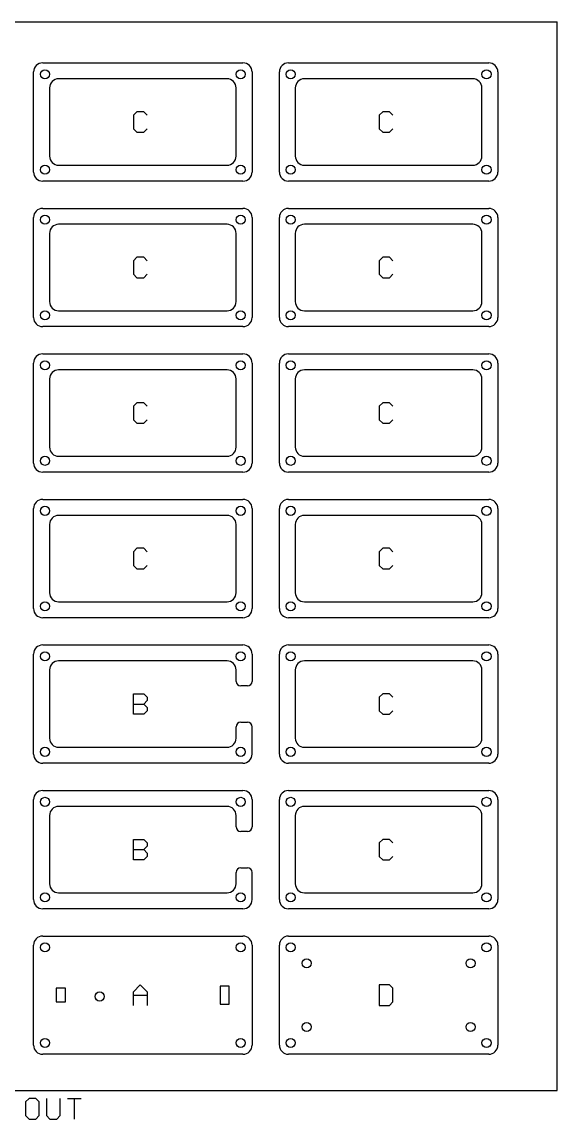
# Model space of a CAD drawing. Extents: x -66 to 298, y -10 to 298.
# Drawn here: x 149.2 to 298.4, y -7.9 to 298.4 of the extents above; entities that cross this region are included whole.
import ezdxf

# ---------------------------------------------------------------- set-up
doc = ezdxf.new("R2010")
doc.units = 0
for name, color, linetype in [('20', 7, 'CONTINUOUS'), ('47', 140, 'CONTINUOUS'), ('48', 82, 'CONTINUOUS')]:
    doc.layers.add(name, color=color, linetype=linetype)

msp = doc.modelspace()

# ---------------------------------------------------------------- linework, layer by layer
at = {"layer": '20'}
for p, q in [((154.94, 287.02), (210.82, 287.02)), ((223.52, 287.02), (279.4, 287.02)), ((152.4, 256.54), (152.4, 284.48)), ((206.375, 282.575), (159.385, 282.575)), ((213.36, 284.48), (213.36, 256.54)), ((220.98, 256.54), (220.98, 284.48)), ((274.955, 282.575), (227.965, 282.575)), ((281.94, 284.48), (281.94, 256.54)), ((156.845, 280.035), (156.845, 260.985)), ((208.915, 260.985), (208.915, 280.035)), ((225.425, 280.035), (225.425, 260.985)), ((277.495, 260.985), (277.495, 280.035)), ((159.385, 258.445), (206.375, 258.445)), ((227.965, 258.445), (274.955, 258.445)), ((210.82, 254), (154.94, 254)), ((279.4, 254), (223.52, 254)), ((154.94, 246.38), (210.82, 246.38)), ((223.52, 246.38), (279.4, 246.38)), ((152.4, 215.9), (152.4, 243.84)), ((213.36, 243.84), (213.36, 215.9)), ((220.98, 215.9), (220.98, 243.84)), ((281.94, 243.84), (281.94, 215.9)), ((156.845, 239.395), (156.845, 220.345)), ((206.375, 241.935), (159.385, 241.935)), ((208.915, 220.345), (208.915, 239.395)), ((225.425, 239.395), (225.425, 220.345)), ((274.955, 241.935), (227.965, 241.935)), ((277.495, 220.345), (277.495, 239.395)), ((159.385, 217.805), (206.375, 217.805)), ((227.965, 217.805), (274.955, 217.805)), ((210.82, 213.36), (154.94, 213.36)), ((279.4, 213.36), (223.52, 213.36)), ((154.94, 205.74), (210.82, 205.74)), ((223.52, 205.74), (279.4, 205.74)), ((152.4, 175.26), (152.4, 203.2)), ((213.36, 203.2), (213.36, 175.26)), ((220.98, 175.26), (220.98, 203.2)), ((281.94, 203.2), (281.94, 175.26)), ((206.375, 201.295), (159.385, 201.295)), ((274.955, 201.295), (227.965, 201.295)), ((156.845, 198.755), (156.845, 179.705)), ((208.915, 179.705), (208.915, 198.755)), ((225.425, 198.755), (225.425, 179.705)), ((277.495, 179.705), (277.495, 198.755)), ((159.385, 177.165), (206.375, 177.165)), ((227.965, 177.165), (274.955, 177.165)), ((210.82, 172.72), (154.94, 172.72)), ((279.4, 172.72), (223.52, 172.72)), ((152.4, 134.62), (152.4, 162.56)), ((154.94, 165.1), (210.82, 165.1)), ((213.36, 162.56), (213.36, 134.62)), ((220.98, 134.62), (220.98, 162.56)), ((223.52, 165.1), (279.4, 165.1)), ((281.94, 162.56), (281.94, 134.62)), ((206.375, 160.655), (159.385, 160.655)), ((274.955, 160.655), (227.965, 160.655)), ((156.845, 158.115), (156.845, 139.065)), ((208.915, 139.065), (208.915, 158.115)), ((225.425, 158.115), (225.425, 139.065)), ((277.495, 139.065), (277.495, 158.115)), ((159.385, 136.525), (206.375, 136.525)), ((227.965, 136.525), (274.955, 136.525)), ((210.82, 132.08), (154.94, 132.08)), ((279.4, 132.08), (223.52, 132.08)), ((154.94, 124.46), (210.82, 124.46)), ((223.52, 124.46), (279.4, 124.46)), ((152.4, 93.98), (152.4, 121.92)), ((206.375, 120.015), (159.385, 120.015)), ((213.36, 121.92), (213.36, 114.3)), ((220.98, 93.98), (220.98, 121.92)), ((274.955, 120.015), (227.965, 120.015)), ((281.94, 121.92), (281.94, 93.98)), ((156.845, 117.475), (156.845, 98.425)), ((208.915, 114.3), (208.915, 117.475)), ((225.425, 117.475), (225.425, 98.425)), ((277.495, 98.425), (277.495, 117.475)), ((212.09, 113.03), (210.185, 113.03)), ((208.915, 98.425), (208.915, 101.6)), ((210.185, 102.87), (212.09, 102.87)), ((213.36, 93.98), (213.36, 101.6)), ((159.385, 95.885), (206.375, 95.885)), ((227.965, 95.885), (274.955, 95.885)), ((210.82, 91.44), (154.94, 91.44)), ((279.4, 91.44), (223.52, 91.44)), ((154.94, 83.82), (210.82, 83.82)), ((223.52, 83.82), (279.4, 83.82)), ((152.4, 53.34), (152.4, 81.28)), ((213.36, 81.28), (213.36, 73.66)), ((220.98, 53.34), (220.98, 81.28)), ((281.94, 81.28), (281.94, 53.34)), ((156.845, 76.835), (156.845, 57.785)), ((206.375, 79.375), (159.385, 79.375)), ((208.915, 73.66), (208.915, 76.835)), ((225.425, 76.835), (225.425, 57.785)), ((274.955, 79.375), (227.965, 79.375)), ((277.495, 57.785), (277.495, 76.835)), ((212.09, 72.39), (210.185, 72.39)), ((210.185, 62.23), (212.09, 62.23)), ((208.915, 57.785), (208.915, 60.96)), ((213.36, 53.34), (213.36, 60.96)), ((159.385, 55.245), (206.375, 55.245)), ((227.965, 55.245), (274.955, 55.245)), ((210.82, 50.8), (154.94, 50.8)), ((279.4, 50.8), (223.52, 50.8)), ((154.94, 43.18), (210.82, 43.18)), ((223.52, 43.18), (279.4, 43.18)), ((152.4, 12.7), (152.4, 40.64)), ((213.36, 40.64), (213.36, 12.7)), ((220.98, 12.7), (220.98, 40.64)), ((281.94, 40.64), (281.94, 12.7)), ((158.75, 28.575), (158.75, 24.765)), ((161.29, 28.575), (158.75, 28.575)), ((161.29, 24.765), (161.29, 28.575)), ((204.47, 29.21), (204.47, 24.13)), ((207.01, 29.21), (204.47, 29.21)), ((207.01, 24.13), (207.01, 29.21)), ((158.75, 24.765), (161.29, 24.765)), ((204.47, 24.13), (207.01, 24.13)), ((210.82, 10.16), (154.94, 10.16)), ((279.4, 10.16), (223.52, 10.16))]:
    msp.add_line(p, q, dxfattribs=at)
for centre in [(155.575, 283.845), (210.185, 283.845), (224.155, 283.845), (278.765, 283.845), (155.575, 257.175), (210.185, 257.175), (224.155, 257.175), (278.765, 257.175), (155.575, 243.205), (210.185, 243.205), (224.155, 243.205), (278.765, 243.205), (155.575, 216.535), (210.185, 216.535), (224.155, 216.535), (278.765, 216.535), (155.575, 202.565), (210.185, 202.565), (224.155, 202.565), (278.765, 202.565), (155.575, 175.895), (210.185, 175.895), (224.155, 175.895), (278.765, 175.895), (155.575, 161.925), (210.185, 161.925), (224.155, 161.925), (278.765, 161.925), (155.575, 135.255), (210.185, 135.255), (224.155, 135.255), (278.765, 135.255), (155.575, 121.285), (210.185, 121.285), (224.155, 121.285), (278.765, 121.285), (155.575, 94.615), (210.185, 94.615), (224.155, 94.615), (278.765, 94.615), (155.575, 80.645), (210.185, 80.645), (224.155, 80.645), (278.765, 80.645), (155.575, 53.975), (210.185, 53.975), (224.155, 53.975), (278.765, 53.975), (155.575, 40.005), (210.185, 40.005), (224.155, 40.005), (278.765, 40.005), (228.6, 35.56), (274.32, 35.56), (170.815, 26.289), (228.6, 17.78), (274.32, 17.78), (155.575, 13.335), (210.185, 13.335), (224.155, 13.335), (278.765, 13.335)]:
    msp.add_circle(centre, 1.27, dxfattribs=at)
for centre, radius, start, end in [((154.94, 284.48), 2.54, 90, 180), ((210.82, 284.48), 2.54, 0, 90), ((223.52, 284.48), 2.54, 90, 180), ((279.4, 284.48), 2.54, 0, 90), ((159.385, 280.035), 2.54, 90, 180), ((206.375, 280.035), 2.54, 0, 90), ((227.965, 280.035), 2.54, 90, 180), ((274.955, 280.035), 2.54, 0, 90), ((159.385, 260.985), 2.54, 180, 270), ((206.375, 260.985), 2.54, 270, 0), ((227.965, 260.985), 2.54, 180, 270), ((274.955, 260.985), 2.54, 270, 0), ((154.94, 256.54), 2.54, 180, 270), ((210.82, 256.54), 2.54, 270, 0), ((223.52, 256.54), 2.54, 180, 270), ((279.4, 256.54), 2.54, 270, 0), ((154.94, 243.84), 2.54, 90, 180), ((210.82, 243.84), 2.54, 0, 90), ((223.52, 243.84), 2.54, 90, 180), ((279.4, 243.84), 2.54, 0, 90), ((159.385, 239.395), 2.54, 90, 180), ((206.375, 239.395), 2.54, 0, 90), ((227.965, 239.395), 2.54, 90, 180), ((274.955, 239.395), 2.54, 0, 90), ((159.385, 220.345), 2.54, 180, 270), ((206.375, 220.345), 2.54, 270, 0), ((227.965, 220.345), 2.54, 180, 270), ((274.955, 220.345), 2.54, 270, 0), ((154.94, 215.9), 2.54, 180, 270), ((210.82, 215.9), 2.54, 270, 0), ((223.52, 215.9), 2.54, 180, 270), ((279.4, 215.9), 2.54, 270, 0), ((154.94, 203.2), 2.54, 90, 180), ((210.82, 203.2), 2.54, 0, 90), ((223.52, 203.2), 2.54, 90, 180), ((279.4, 203.2), 2.54, 0, 90), ((159.385, 198.755), 2.54, 90, 180), ((206.375, 198.755), 2.54, 0, 90), ((227.965, 198.755), 2.54, 90, 180), ((274.955, 198.755), 2.54, 0, 90), ((159.385, 179.705), 2.54, 180, 270), ((206.375, 179.705), 2.54, 270, 0), ((227.965, 179.705), 2.54, 180, 270), ((274.955, 179.705), 2.54, 270, 0), ((154.94, 175.26), 2.54, 180, 270), ((210.82, 175.26), 2.54, 270, 0), ((223.52, 175.26), 2.54, 180, 270), ((279.4, 175.26), 2.54, 270, 0), ((154.94, 162.56), 2.54, 90, 180), ((210.82, 162.56), 2.54, 0, 90), ((223.52, 162.56), 2.54, 90, 180), ((279.4, 162.56), 2.54, 0, 90), ((159.385, 158.115), 2.54, 90, 180), ((206.375, 158.115), 2.54, 0, 90), ((227.965, 158.115), 2.54, 90, 180), ((274.955, 158.115), 2.54, 0, 90), ((159.385, 139.065), 2.54, 180, 270), ((206.375, 139.065), 2.54, 270, 0), ((227.965, 139.065), 2.54, 180, 270), ((274.955, 139.065), 2.54, 270, 0), ((154.94, 134.62), 2.54, 180, 270), ((210.82, 134.62), 2.54, 270, 0), ((223.52, 134.62), 2.54, 180, 270), ((279.4, 134.62), 2.54, 270, 0), ((154.94, 121.92), 2.54, 90, 180), ((210.82, 121.92), 2.54, 0, 90), ((223.52, 121.92), 2.54, 90, 180), ((279.4, 121.92), 2.54, 0, 90), ((159.385, 117.475), 2.54, 90, 180), ((206.375, 117.475), 2.54, 0, 90), ((227.965, 117.475), 2.54, 90, 180), ((274.955, 117.475), 2.54, 0, 90), ((210.185, 114.3), 1.27, 180, 270), ((212.09, 114.3), 1.27, 270, 0), ((210.185, 101.6), 1.27, 90, 180), ((212.09, 101.6), 1.27, 0, 90), ((159.385, 98.425), 2.54, 180, 270), ((206.375, 98.425), 2.54, 270, 0), ((227.965, 98.425), 2.54, 180, 270), ((274.955, 98.425), 2.54, 270, 0), ((154.94, 93.98), 2.54, 180, 270), ((210.82, 93.98), 2.54, 270, 0), ((223.52, 93.98), 2.54, 180, 270), ((279.4, 93.98), 2.54, 270, 0), ((154.94, 81.28), 2.54, 90, 180), ((210.82, 81.28), 2.54, 0, 90), ((223.52, 81.28), 2.54, 90, 180), ((279.4, 81.28), 2.54, 0, 90), ((159.385, 76.835), 2.54, 90, 180), ((206.375, 76.835), 2.54, 0, 90), ((227.965, 76.835), 2.54, 90, 180), ((274.955, 76.835), 2.54, 0, 90), ((210.185, 73.66), 1.27, 180, 270), ((212.09, 73.66), 1.27, 270, 0), ((210.185, 60.96), 1.27, 90, 180), ((212.09, 60.96), 1.27, 0, 90), ((159.385, 57.785), 2.54, 180, 270), ((206.375, 57.785), 2.54, 270, 0), ((227.965, 57.785), 2.54, 180, 270), ((274.955, 57.785), 2.54, 270, 0), ((154.94, 53.34), 2.54, 180, 270), ((210.82, 53.34), 2.54, 270, 0), ((223.52, 53.34), 2.54, 180, 270), ((279.4, 53.34), 2.54, 270, 0), ((154.94, 40.64), 2.54, 90, 180), ((210.82, 40.64), 2.54, 0, 90), ((223.52, 40.64), 2.54, 90, 180), ((279.4, 40.64), 2.54, 0, 90), ((154.94, 12.7), 2.54, 180, 270), ((210.82, 12.7), 2.54, 270, 0), ((223.52, 12.7), 2.54, 180, 270), ((279.4, 12.7), 2.54, 270, 0)]:
    msp.add_arc(centre, radius, start, end, dxfattribs=at)
at = {"layer": '47'}
for p, q in [((0, 298.45), (298.45, 298.45)), ((298.45, 0), (298.45, 298.45)), ((0, 0), (298.45, 0))]:
    msp.add_line(p, q, dxfattribs=at)
at = {"layer": '48'}
for p, q in [((181.2273, 273.3724), (180.274, 272.4191)), ((183.1339, 273.3724), (181.2273, 273.3724)), ((184.0873, 272.4191), (183.1339, 273.3724)), ((249.8073, 273.3724), (248.854, 272.4191)), ((251.7139, 273.3724), (249.8073, 273.3724)), ((252.6673, 272.4191), (251.7139, 273.3724)), ((180.274, 272.4191), (180.274, 268.6058)), ((248.854, 272.4191), (248.854, 268.6058)), ((180.274, 268.6058), (181.2273, 267.6525)), ((181.2273, 267.6525), (183.1339, 267.6525)), ((183.1339, 267.6525), (184.0873, 268.6058)), ((248.854, 268.6058), (249.8073, 267.6525)), ((249.8073, 267.6525), (251.7139, 267.6525)), ((251.7139, 267.6525), (252.6673, 268.6058)), ((181.2273, 232.7324), (180.274, 231.7791)), ((180.274, 231.7791), (180.274, 227.9658)), ((183.1339, 232.7324), (181.2273, 232.7324)), ((184.0873, 231.7791), (183.1339, 232.7324)), ((249.8073, 232.7324), (248.854, 231.7791)), ((248.854, 231.7791), (248.854, 227.9658)), ((251.7139, 232.7324), (249.8073, 232.7324)), ((252.6673, 231.7791), (251.7139, 232.7324)), ((180.274, 227.9658), (181.2273, 227.0125)), ((181.2273, 227.0125), (183.1339, 227.0125)), ((183.1339, 227.0125), (184.0873, 227.9658)), ((248.854, 227.9658), (249.8073, 227.0125)), ((249.8073, 227.0125), (251.7139, 227.0125)), ((251.7139, 227.0125), (252.6673, 227.9658)), ((181.2273, 192.0924), (180.274, 191.1391)), ((180.274, 191.1391), (180.274, 187.3258)), ((183.1339, 192.0924), (181.2273, 192.0924)), ((184.0873, 191.1391), (183.1339, 192.0924)), ((249.8073, 192.0924), (248.854, 191.1391)), ((248.854, 191.1391), (248.854, 187.3258)), ((251.7139, 192.0924), (249.8073, 192.0924)), ((252.6673, 191.1391), (251.7139, 192.0924)), ((180.274, 187.3258), (181.2273, 186.3725)), ((183.1339, 186.3725), (184.0873, 187.3258)), ((248.854, 187.3258), (249.8073, 186.3725)), ((251.7139, 186.3725), (252.6673, 187.3258)), ((181.2273, 186.3725), (183.1339, 186.3725)), ((249.8073, 186.3725), (251.7139, 186.3725)), ((181.2273, 151.4524), (180.274, 150.4991)), ((180.274, 150.4991), (180.274, 146.6858)), ((183.1339, 151.4524), (181.2273, 151.4524)), ((184.0873, 150.4991), (183.1339, 151.4524)), ((249.8073, 151.4524), (248.854, 150.4991)), ((248.854, 150.4991), (248.854, 146.6858)), ((251.7139, 151.4524), (249.8073, 151.4524)), ((252.6673, 150.4991), (251.7139, 151.4524)), ((180.274, 146.6858), (181.2273, 145.7325)), ((181.2273, 145.7325), (183.1339, 145.7325)), ((183.1339, 145.7325), (184.0873, 146.6858)), ((248.854, 146.6858), (249.8073, 145.7325)), ((249.8073, 145.7325), (251.7139, 145.7325)), ((251.7139, 145.7325), (252.6673, 146.6858)), ((180.274, 105.0925), (180.274, 110.8124)), ((180.274, 110.8124), (183.1339, 110.8124)), ((183.1339, 110.8124), (184.0873, 109.8591)), ((249.8073, 110.8124), (248.854, 109.8591)), ((251.7139, 110.8124), (249.8073, 110.8124)), ((252.6673, 109.8591), (251.7139, 110.8124)), ((180.274, 107.9524), (183.1339, 107.9524)), ((184.0873, 108.9058), (183.1339, 107.9524)), ((183.1339, 107.9524), (184.0873, 106.9991)), ((184.0873, 109.8591), (184.0873, 108.9058)), ((248.854, 109.8591), (248.854, 106.0458)), ((183.1339, 105.0925), (180.274, 105.0925)), ((184.0873, 106.0458), (183.1339, 105.0925)), ((184.0873, 106.9991), (184.0873, 106.0458)), ((248.854, 106.0458), (249.8073, 105.0925)), ((249.8073, 105.0925), (251.7139, 105.0925)), ((251.7139, 105.0925), (252.6673, 106.0458)), ((180.274, 64.4525), (180.274, 70.1724)), ((180.274, 70.1724), (183.1339, 70.1724)), ((183.1339, 70.1724), (184.0873, 69.2191)), ((184.0873, 68.2658), (183.1339, 67.3124)), ((184.0873, 69.2191), (184.0873, 68.2658)), ((249.8073, 70.1724), (248.854, 69.2191)), ((248.854, 69.2191), (248.854, 65.4058)), ((251.7139, 70.1724), (249.8073, 70.1724)), ((252.6673, 69.2191), (251.7139, 70.1724)), ((180.274, 67.3124), (183.1339, 67.3124)), ((183.1339, 64.4525), (180.274, 64.4525)), ((183.1339, 67.3124), (184.0873, 66.3591)), ((184.0873, 65.4058), (183.1339, 64.4525)), ((184.0873, 66.3591), (184.0873, 65.4058)), ((248.854, 65.4058), (249.8073, 64.4525)), ((249.8073, 64.4525), (251.7139, 64.4525)), ((251.7139, 64.4525), (252.6673, 65.4058)), ((180.274, 27.6258), (182.1806, 29.5324)), ((180.274, 23.8125), (180.274, 27.6258)), ((182.1806, 29.5324), (184.0873, 27.6258)), ((184.0873, 27.6258), (184.0873, 23.8125)), ((248.854, 29.5324), (248.854, 23.8125)), ((251.7139, 29.5324), (248.854, 29.5324)), ((252.6673, 28.5791), (251.7139, 29.5324)), ((252.6673, 24.7658), (252.6673, 28.5791)), ((180.274, 26.6724), (184.0873, 26.6724)), ((251.7139, 23.8125), (252.6673, 24.7658)), ((248.854, 23.8125), (251.7139, 23.8125)), ((151.1308, -2.2176), (150.1775, -3.1709)), ((153.0374, -2.2176), (151.1308, -2.2176)), ((153.9908, -3.1709), (153.0374, -2.2176)), ((156.0245, -2.2176), (156.0245, -6.9842)), ((159.8378, -6.9842), (159.8378, -2.2176)), ((161.8715, -2.2176), (165.6848, -2.2176)), ((163.7781, -7.9375), (163.7781, -2.2176)), ((150.1775, -3.1709), (150.1775, -6.9842)), ((153.9908, -6.9842), (153.9908, -3.1709)), ((150.1775, -6.9842), (151.1308, -7.9375)), ((151.1308, -7.9375), (153.0374, -7.9375)), ((153.0374, -7.9375), (153.9908, -6.9842)), ((156.0245, -6.9842), (156.9778, -7.9375)), ((156.9778, -7.9375), (158.8844, -7.9375)), ((158.8844, -7.9375), (159.8378, -6.9842))]:
    msp.add_line(p, q, dxfattribs=at)

doc.saveas('drawing.dxf')
